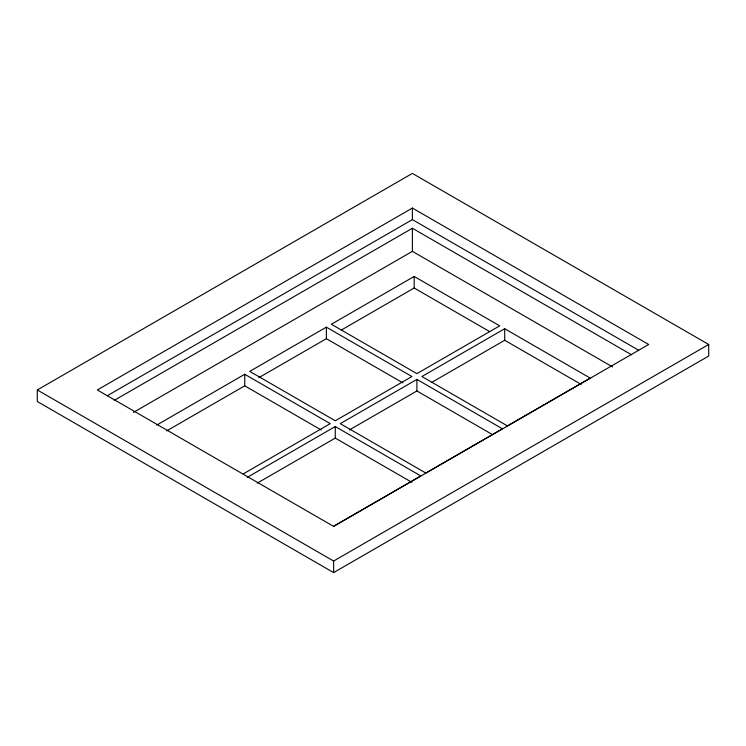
<?xml version="1.0" encoding="UTF-8"?>
<svg xmlns="http://www.w3.org/2000/svg" width="746" height="746" viewBox="0 0 746 746"><rect width="100%" height="100%" fill="white"/><g stroke="black" fill="none" stroke-linecap="round" stroke-linejoin="round"><path stroke-width="1.12" d="M37.3 389.962L412.379 173.408L708.7 344.484L708.7 356.038L333.621 572.592L37.3 401.516L37.3 389.962L333.621 561.039L708.7 344.484M412.379 208.059L97.316 389.962L333.621 526.387L648.684 344.484L412.379 208.059L412.379 219.604L107.377 395.697M114.297 400.35L412.379 228.248L631.713 354.872M133.431 412.398L412.379 251.346L612.597 366.939M156.763 425.061L244.735 374.278L330.264 423.653L243.299 473.869M326.366 327.149L249.733 371.387L335.271 420.772L411.904 376.525L326.366 327.149L326.366 338.693L402.84 382.847M414.17 276.449L331.364 324.258L416.902 373.643L499.699 325.834L414.17 276.449L414.17 288.003L489.637 331.578M166.759 430.843L244.735 385.822L321.209 429.976M258.806 377.7L326.366 338.693M341.342 330.049L414.17 288.003M247.299 477.337L335.271 426.544L420.8 475.929L333.835 526.144M416.902 379.416L340.269 423.653L425.807 473.039L502.44 428.801L416.902 379.416L416.902 390.969L492.369 434.536M504.706 328.725L421.9 376.525L507.439 425.91L590.235 378.11L504.706 328.725L504.706 340.269L581.181 384.423M257.295 483.11L335.271 438.098L411.745 482.252M349.342 429.966L416.902 390.969M431.878 382.316L504.706 340.269M412.379 219.604L638.632 350.228M412.379 228.248L412.379 251.346M335.271 426.544L335.271 438.098M333.621 561.039L333.621 572.592M244.735 374.278L244.735 385.822"/></g></svg>
